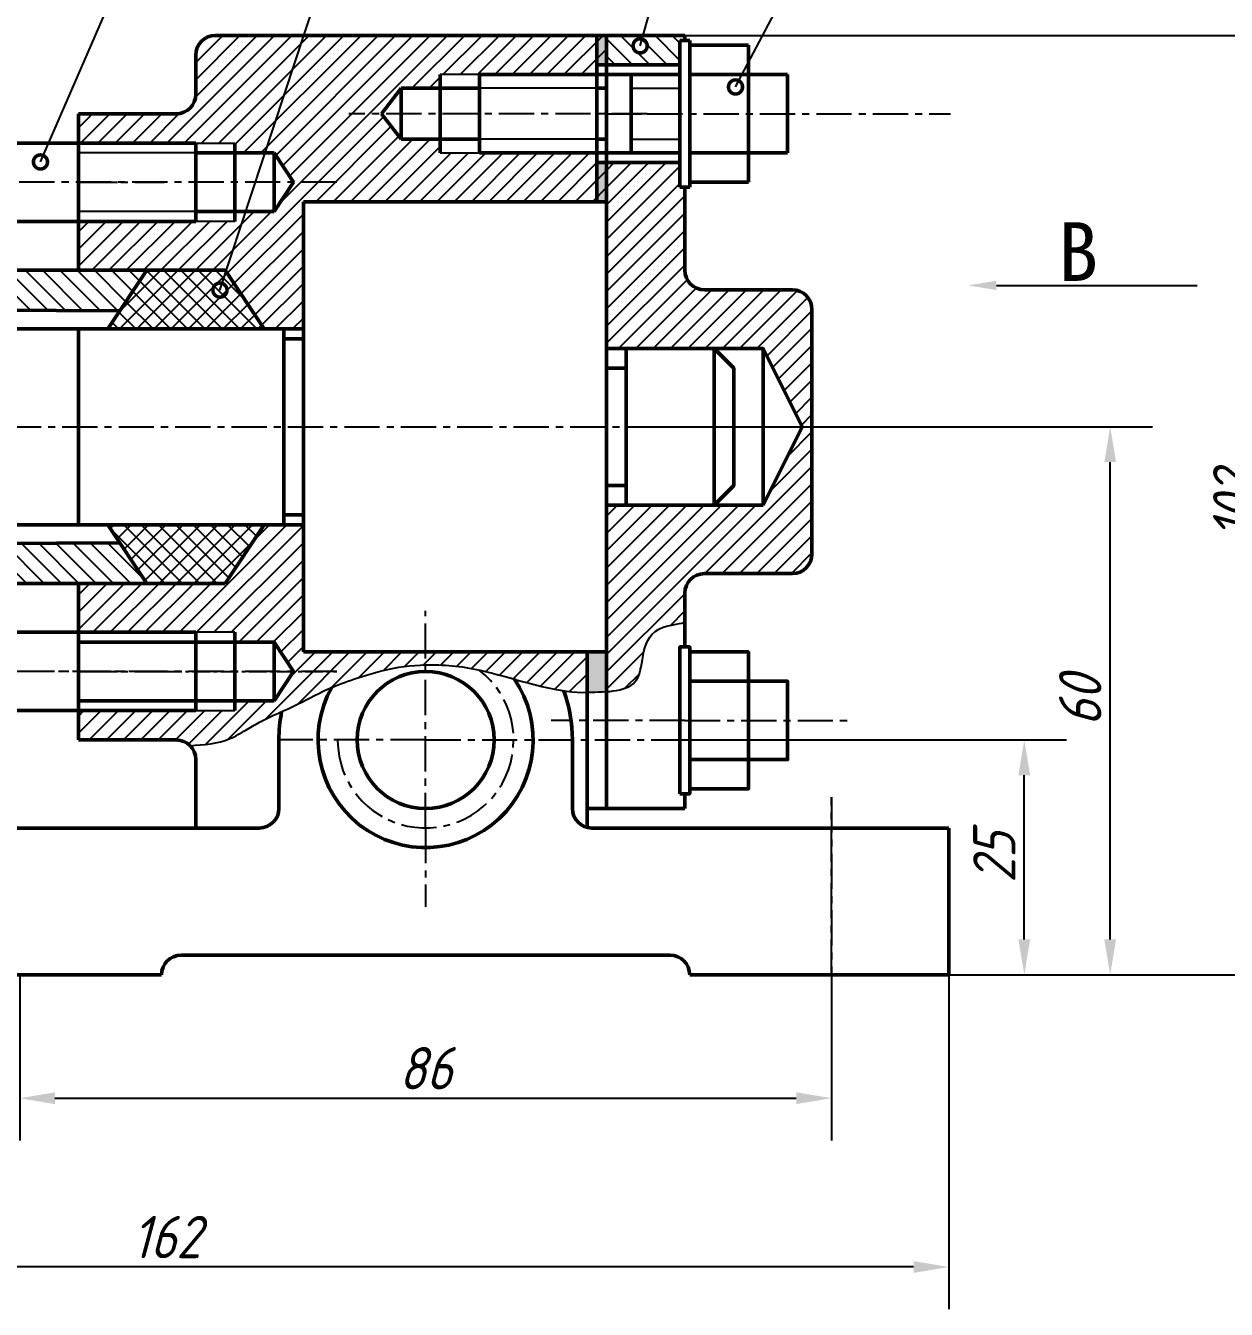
# Model space of a CAD drawing. Header units: inches. Extents: x 67 to 110576, y -3 to 1572927.
# Drawn here: x 57328.1 to 57413.2, y 785057.8 to 785148.8 of the extents above; entities that cross this region are included whole.
import ezdxf
from ezdxf import colors
from ezdxf.entities.mleader import LeaderData, LeaderLine
from ezdxf.math import Vec2, Vec3

# ---------------------------------------------------------------- set-up
doc = ezdxf.new("R2010")
doc.units = ezdxf.units.IN
doc.header["$MEASUREMENT"] = 0
doc.linetypes.add('CENTER', pattern=[2, 1.25, -0.25, 0.25, -0.25])
doc.linetypes.add('CENTERX2', pattern=[4, 2.5, -0.5, 0.5, -0.5])
doc.layers.add('点画线', color=180, linetype='CENTER')
doc.layers.add('细实线', color=7, linetype='Continuous')
for name, color, linetype, lineweight in [('点画线2', 5, 'CENTERX2', 25), ('粗·实线', 7, 'Continuous', 50), ('粗实线', 250, 'Continuous', 50)]:
    doc.layers.add(name, color=color, linetype=linetype, lineweight=lineweight)
doc.styles.add('仿宋2', font='simfang.ttf', dxfattribs={"height": 2})
doc.styles.add('仿宋3', font='simfang.ttf', dxfattribs={"height": 3})
doc.styles.add('文字', font='gbeitc.shx', dxfattribs={"height": 3, "bigfont": 'gbcbig.shx'})
doc.dimstyles.new('线性直径·', dxfattribs={"dimtxt": 2, "dimasz": 2.5, "dimexe": 3, "dimexo": 0, "dimtad": 1, "dimtoh": 1, "dimdec": 3, "dimdsep": 46, "dimtxsty": '文字', "dimcen": 2.5, "dimadec": 3, "dimazin": 0, "dimtfac": 1, "dimtdec": 3, "dimtmove": 0, "dimatfit": 3, "dimfxl": 1, "dimarcsym": 0})
pattern_1 = [(135, (-21065.05, -306376.4079), (-0.61287168836, -0.61287168836), [])]

# ---------------------------------------------------------------- blocks, each defined once
blk = doc.blocks.new('*D117')
at = {"layer": 'Defpoints', "color": 0, "transparency": 16777216}
for p in [(57373.742, 785098.144), (57398.9, 785098.144), (57393.557, 785081.503)]:
    blk.add_point(p, dxfattribs=at)
at = {"layer": '细实线', "color": 0, "lineweight": -2, "transparency": 16777216}
for p, q in [((57373.742, 785098.144), (57401.9, 785098.144)), ((57398.9, 785084.003), (57398.9, 785095.644)), ((57393.557, 785081.503), (57401.9, 785081.503))]:
    blk.add_line(p, q, dxfattribs=at)
at = {"layer": '细实线', "color": 0, "transparency": 16777216}
for points in [[(57398.483, 785095.644), (57399.316, 785095.644), (57398.9, 785098.144)], [(57398.483, 785084.003), (57399.316, 785084.003), (57398.9, 785081.503)]]:
    blk.add_solid(points, dxfattribs=at)
at = {"layer": '细实线', "color": 0, "transparency": 16777216, "insert": (57396.775, 785089.824), "char_height": 3, "attachment_point": 5, "rotation": 90, "style": '文字'}
blk.add_mtext('25', dxfattribs=at)
blk = doc.blocks.new('_DotSmall')
at = {"color": 0, "linetype": 'ByBlock', "const_width": 0.5}
blk.add_lwpolyline([(-0.0625, 0, 1), (0.0625, 0, 1)], format="xyb", close=True, dxfattribs=at)
blk = doc.blocks.new('*D163')
at = {"layer": 'Defpoints', "color": 0, "transparency": 16777216}
for p in [(57327.685, 785081.503), (57385.236, 785081.503), (57385.236, 785072.755)]:
    blk.add_point(p, dxfattribs=at)
at = {"layer": '细实线', "color": 0, "lineweight": -2, "transparency": 16777216}
for p, q in [((57327.685, 785081.503), (57327.685, 785069.755)), ((57385.236, 785081.503), (57385.236, 785069.755)), ((57330.185, 785072.755), (57382.736, 785072.755))]:
    blk.add_line(p, q, dxfattribs=at)
at = {"layer": '细实线', "color": 0, "transparency": 16777216}
for points in [[(57330.185, 785073.172), (57330.185, 785072.339), (57327.685, 785072.755)], [(57382.736, 785073.172), (57382.736, 785072.339), (57385.236, 785072.755)]]:
    blk.add_solid(points, dxfattribs=at)
at = {"layer": '细实线', "color": 0, "transparency": 16777216, "insert": (57356.46, 785074.88), "char_height": 3, "attachment_point": 5, "style": '文字'}
blk.add_mtext('86', dxfattribs=at)
blk = doc.blocks.new('*D164')
at = {"layer": 'Defpoints', "color": 0, "transparency": 16777216}
for p in [(57282.615, 785116.172), (57393.557, 785081.503), (57282.615, 785060.794)]:
    blk.add_point(p, dxfattribs=at)
at = {"layer": '细实线', "color": 0, "lineweight": -2, "transparency": 16777216}
for p, q in [((57282.615, 785116.172), (57282.615, 785057.794)), ((57393.557, 785081.503), (57393.557, 785057.794)), ((57391.057, 785060.794), (57285.115, 785060.794))]:
    blk.add_line(p, q, dxfattribs=at)
at = {"layer": '细实线', "color": 0, "transparency": 16777216}
for points in [[(57285.115, 785061.211), (57285.115, 785060.378), (57282.615, 785060.794)], [(57391.057, 785061.211), (57391.057, 785060.378), (57393.557, 785060.794)]]:
    blk.add_solid(points, dxfattribs=at)
at = {"layer": '细实线', "color": 0, "transparency": 16777216, "insert": (57338.086, 785062.919), "char_height": 3, "attachment_point": 5, "style": '文字'}
blk.add_mtext('162', dxfattribs=at)
blk = doc.blocks.new('*D165')
at = {"layer": 'Defpoints', "color": 0, "transparency": 16777216}
for p in [(57373.553, 785120.333), (57404.989, 785120.333), (57396.922, 785081.503)]:
    blk.add_point(p, dxfattribs=at)
at = {"layer": '细实线', "color": 0, "lineweight": -2, "transparency": 16777216}
for p, q in [((57373.553, 785120.333), (57407.989, 785120.333)), ((57404.989, 785084.003), (57404.989, 785117.833)), ((57396.922, 785081.503), (57407.989, 785081.503))]:
    blk.add_line(p, q, dxfattribs=at)
at = {"layer": '细实线', "color": 0, "transparency": 16777216}
for points in [[(57404.573, 785117.833), (57405.406, 785117.833), (57404.989, 785120.333)], [(57404.573, 785084.003), (57405.406, 785084.003), (57404.989, 785081.503)]]:
    blk.add_solid(points, dxfattribs=at)
at = {"layer": '细实线', "color": 0, "transparency": 16777216, "insert": (57402.864, 785100.918), "char_height": 3, "attachment_point": 5, "rotation": 90, "style": '文字'}
blk.add_mtext('60', dxfattribs=at)
blk = doc.blocks.new('*D166')
at = {"layer": 'Defpoints', "color": 0, "transparency": 16777216}
for p in [(57374.835, 785148.068), (57415.907, 785148.068), (57404.989, 785081.503)]:
    blk.add_point(p, dxfattribs=at)
at = {"layer": '细实线', "color": 0, "lineweight": -2, "transparency": 16777216}
for p, q in [((57374.835, 785148.068), (57418.907, 785148.068)), ((57415.907, 785084.003), (57415.907, 785145.568)), ((57404.989, 785081.503), (57418.907, 785081.503))]:
    blk.add_line(p, q, dxfattribs=at)
at = {"layer": '细实线', "color": 0, "transparency": 16777216}
for points in [[(57415.49, 785145.568), (57416.324, 785145.568), (57415.907, 785148.068)], [(57415.49, 785084.003), (57416.324, 785084.003), (57415.907, 785081.503)]]:
    blk.add_solid(points, dxfattribs=at)
at = {"layer": '细实线', "color": 0, "transparency": 16777216, "insert": (57413.782, 785114.786), "char_height": 3, "attachment_point": 5, "rotation": 90, "style": '文字'}
blk.add_mtext('102', dxfattribs=at)

msp = doc.modelspace()

# ---------------------------------------------------------------- hatches: boundary and pattern name
at = {"layer": '粗·实线'}
h = msp.add_hatch(color=256, dxfattribs=at)
h.dxf.hatch_style = 1
h.paths.add_polyline_path([(57369.288, 785138.5082), (57369.288, 785139.0541), (57368.6082, 785139.0541), (57368.5946, 785139.0406), (57368.5946, 785137.8148)])
h.paths.add_polyline_path([(57369.288, 785138.5082), (57368.5946, 785137.8148), (57368.5946, 785136.5891), (57369.288, 785137.2825)])
h.paths.add_polyline_path([(57369.288, 785137.2825), (57368.5946, 785136.5891), (57368.5946, 785136.2806), (57369.288, 785136.2806)])
h.paths.add_polyline_path([(57369.288, 785148.0681), (57369.042, 785148.0681), (57368.5946, 785147.6208), (57368.5946, 785146.395), (57369.288, 785147.0884)])
h.paths.add_polyline_path([(57369.288, 785147.0884), (57368.5946, 785146.395), (57368.5946, 785145.988), (57369.288, 785145.988)])
h.paths.add_polyline_path([(57369.042, 785148.0681), (57368.5946, 785148.0681), (57368.5946, 785147.6208)], flags=17)
at = {"layer": '细实线'}
h = msp.add_hatch(dxfattribs=at)
h.set_pattern_fill('ANSI31', color=256, scale=6.933852, angle=90)
h.set_pattern_definition(pattern_1)
h.paths.add_polyline_path([(57369.288, 785148.0681), (57369.288, 785145.988), (57374.4884, 785145.988), (57374.4884, 785147.3748), (57374.4884, 785147.7215), (57374.8351, 785147.7215), (57374.8351, 785148.0681)])
h = msp.add_hatch(dxfattribs=at)
h.set_pattern_fill('ANSI31', color=256, scale=6.933852, angle=90)
h.set_pattern_definition(pattern_1)
h.paths.add_polyline_path([(57318.6709, 785134.8938), (57318.6709, 785134.2004), (57318.6709, 785128.6534), (57334.7766, 785128.5433), (57336.6989, 785131.4269), (57331.8452, 785131.4269), (57326.9915, 785131.4269), (57326.9915, 785134.8938)])
h.paths.add_polyline_path([(57326.9915, 785141.1343), (57326.9915, 785143.9078), (57318.6709, 785143.9078), (57318.6709, 785141.1343)])
h.paths.add_polyline_path([(57318.6709, 785112.0121), (57318.6709, 785105.7717), (57326.9915, 785105.7717), (57326.9915, 785109.2386), (57331.8452, 785109.2386), (57336.6989, 785109.2386), (57334.7766, 785112.1221)])
h.paths.add_polyline_path([(57318.6709, 785099.5312), (57318.6709, 785096.7576), (57326.9915, 785096.7576), (57326.9915, 785099.5312)])
h = msp.add_hatch(dxfattribs=at)
h.set_pattern_fill('ANSI31', color=256, scale=6.933852)
h.set_pattern_definition([(45, (-21065.05, -306376.4079), (-0.61287168836, 0.61287168836), [])])
edge = h.paths.add_edge_path()
edge.add_line((57367.9013, 785104.3849), (57356.4604, 785104.3849))
edge.add_line((57356.4604, 785104.3849), (57356.4604, 785103.4598))
edge.add_spline(control_points=[(57356.4604, 785103.4598), (57356.6983, 785103.4661), (57357.9861, 785103.4724), (57359.1215, 785103.3425), (57360.2607, 785103.0942)], knot_values=[12.8424604, 12.8424604, 12.8424604, 12.8424604, 13.3627084, 15.696099, 15.696099, 15.696099, 15.696099], degree=3, periodic=0)
edge.add_spline(control_points=[(57360.2607, 785103.0942), (57360.5555, 785103.03), (57361.3222, 785102.847), (57362.2092, 785102.5999), (57362.757, 785102.4488)], knot_values=[15.696099, 15.696099, 15.696099, 15.696099, 16.2997562, 17.1948446, 17.1948446, 17.1948446, 17.1948446], degree=3, periodic=0)
edge.add_spline(control_points=[(57362.757, 785102.4488), (57363.924, 785102.1269), (57365.1729, 785101.7889), (57366.2627, 785101.6216)], knot_values=[17.1948446, 17.1948446, 17.1948446, 17.1948446, 19.1018379, 19.1018379, 19.1018379, 19.1018379], degree=3, periodic=0)
edge.add_spline(control_points=[(57366.2627, 785101.6216), (57366.8728, 785101.5279), (57367.433, 785101.4877), (57367.9013, 785101.5337)], knot_values=[19.1018379, 19.1018379, 19.1018379, 19.1018379, 20.1692785, 20.1692785, 20.1692785, 20.1692785], degree=3, periodic=0)
edge.add_line((57367.9013, 785101.5337), (57367.9013, 785104.3849))
edge = h.paths.add_edge_path()
edge.add_line((57383.8491, 785111.3187), (57383.8491, 785128.6534))
edge.add_arc((57382.4623, 785128.6534), 1.3868, 0, 90)
edge.add_line((57382.4623, 785130.0401), (57376.2219, 785130.0401))
edge.add_arc((57376.2219, 785131.4269), 1.3868, 180, 270, ccw=False)
edge.add_line((57374.8351, 785131.4269), (57374.8351, 785137.3207))
edge.add_line((57374.8351, 785137.3207), (57374.4884, 785137.3207))
edge.add_line((57374.4884, 785137.3207), (57374.4884, 785138.0141))
edge.add_line((57374.4884, 785138.0141), (57374.4884, 785138.3608))
edge.add_line((57374.4884, 785138.3608), (57374.4884, 785139.0541))
edge.add_line((57374.4884, 785139.0541), (57369.288, 785139.0541))
edge.add_line((57369.288, 785139.0541), (57369.288, 785136.2806))
edge.add_line((57369.288, 785136.2806), (57369.288, 785125.8738))
edge.add_line((57369.288, 785125.8738), (57370.6748, 785125.8738))
edge.add_line((57370.6748, 785125.8738), (57370.6748, 785125.8798))
edge.add_line((57370.6748, 785125.8798), (57376.9153, 785125.8798))
edge.add_line((57376.9153, 785125.8798), (57380.3822, 785125.8738))
edge.add_line((57380.3822, 785125.8738), (57383.1557, 785120.3267))
edge.add_line((57383.1557, 785120.3267), (57380.3822, 785114.7796))
edge.add_line((57380.3822, 785114.7796), (57369.288, 785114.7796))
edge.add_line((57369.288, 785114.7796), (57369.288, 785104.3849))
edge.add_line((57369.288, 785104.3849), (57369.288, 785101.5706))
edge.add_spline(control_points=[(57369.288, 785101.5706), (57370.2256, 785101.636), (57372.3934, 785102.1496), (57371.3522, 785106.1721), (57374.6859, 785106.3769), (57374.8351, 785106.5285)], knot_values=[0.8372093, 0.8372093, 0.8372093, 0.8372093, 2.6114717, 5.6222758, 6.5821624, 6.5821624, 6.5821624, 6.5821624], degree=3, periodic=0)
edge.add_line((57374.8351, 785106.5285), (57374.8351, 785108.5452))
edge.add_arc((57376.2219, 785108.5452), 1.3868, 90, 180, ccw=False)
edge.add_line((57376.2219, 785109.932), (57382.4623, 785109.932))
edge.add_arc((57382.4623, 785111.3187), 1.3868, 270, 360)
h = msp.add_hatch(dxfattribs=at)
h.set_pattern_fill('ANSI37', color=256, scale=6.933852)
h.set_pattern_definition([(45, (-21065.05, -306376.4079), (-0.61287168836, 0.61287168836), []), (135, (-21065.05, -306376.4079), (-0.61287168836, -0.61287168836), [])])
h.paths.add_polyline_path([(57345.0195, 785127.2666), (57342.246, 785131.4269), (57339.8144, 785131.4269), (57336.6989, 785131.4269), (57333.9254, 785127.2666)])
h.paths.add_polyline_path([(57333.9254, 785113.3989), (57336.6989, 785109.2386), (57341.5526, 785109.2386), (57342.246, 785109.2386), (57345.0195, 785113.3989)])
h = msp.add_hatch(color=256, dxfattribs=at)
h.dxf.hatch_style = 1
edge = h.paths.add_edge_path()
edge.add_line((57369.288, 785104.3849), (57367.9013, 785104.3849))
edge.add_line((57367.9013, 785104.3849), (57367.9013, 785101.5337))
edge.add_spline(control_points=[(57367.9013, 785101.5337), (57368.3734, 785101.5367), (57368.8456, 785101.5397), (57369.288, 785101.5706)], knot_values=[0, 0, 0, 0, 0.8372093, 0.8372093, 0.8372093, 0.8372093], degree=3, periodic=0)
edge.add_line((57369.288, 785101.5706), (57369.288, 785104.3849))

# ---------------------------------------------------------------- linework, layer by layer
at = {"layer": '点画线'}
msp.add_line((57337.932, 785102.9981), (57350.1594, 785102.9981), dxfattribs=at)
at = {"layer": '点画线2'}
for p, q in [((57372.1593, 785142.5211), (57351.0235, 785142.5211)), ((57369.288, 785136.2806), (57369.288, 785142.5211)), ((57369.288, 785142.5211), (57372.1593, 785142.5211)), ((57372.1593, 785142.5211), (57393.6793, 785142.5211)), ((57350.1594, 785137.6674), (57308.5218, 785137.6674)), ((57331.8452, 785137.6674), (57337.932, 785137.6674)), ((57314.702, 785120.3327), (57372.1729, 785120.3327)), ((57372.1729, 785120.3327), (57374.933, 785120.3327)), ((57356.4604, 785091.9039), (57356.4604, 785107.2883)), ((57350.1594, 785102.9981), (57308.5218, 785102.9981)), ((57337.932, 785102.9981), (57323.5388, 785102.9981)), ((57331.8452, 785102.9981), (57337.932, 785102.9981)), ((57331.8452, 785102.9981), (57337.932, 785102.9981)), ((57374.8351, 785099.5312), (57365.3559, 785099.5312)), ((57374.8351, 785099.5312), (57386.5641, 785099.5312)), ((57347.4697, 785098.1444), (57346.0596, 785098.1444)), ((57356.4604, 785098.1444), (57347.4697, 785098.1444)), ((57356.4604, 785091.9039), (57356.4604, 785098.1444)), ((57356.4604, 785098.1444), (57373.7423, 785098.1444)), ((57385.2359, 785081.5032), (57385.2359, 785094.082)), ((57385.2359, 785094.082), (57385.2359, 785081.5032)), ((57356.4604, 785091.9039), (57356.4604, 785086.3151)), ((57393.5565, 785081.5032), (57385.2359, 785081.5032)), ((57385.2359, 785081.5032), (57385.2359, 785077.6106))]:
    msp.add_line(p, q, dxfattribs=at)
msp.add_arc((57356.4604, 785098.1444), 6.2405, 180.639433, 52.48403, dxfattribs=at)
at = {"layer": '粗·实线'}
for p, q in [((57341.5526, 785148.0681), (57357.2555, 785148.0681)), ((57367.2079, 785148.0681), (57357.2555, 785148.0681)), ((57369.288, 785136.2806), (57369.288, 785148.0681)), ((57374.4884, 785147.3748), (57374.4884, 785147.7215)), ((57374.4884, 785147.7215), (57375.1818, 785147.7215)), ((57375.1818, 785147.7215), (57375.1818, 785147.3748)), ((57375.1818, 785142.5211), (57375.1818, 785147.3748)), ((57375.1818, 785147.3748), (57379.3421, 785147.3748)), ((57379.3421, 785147.3748), (57379.3421, 785137.6674)), ((57340.1659, 785143.9078), (57340.1659, 785146.6814)), ((57369.288, 785145.988), (57368.5946, 785145.988)), ((57357.5005, 785145.2946), (57357.5005, 785139.7475)), ((57374.4884, 785145.2946), (57371.0215, 785145.2946)), ((57371.0215, 785145.2946), (57371.0215, 785139.7475)), ((57375.1818, 785145.2946), (57382.1157, 785145.2946)), ((57382.1157, 785145.2946), (57382.1157, 785139.7475)), ((57353.3402, 785142.5211), (57354.7269, 785144.3239)), ((57360.274, 785144.3239), (57354.7269, 785144.3239)), ((57354.7269, 785144.3239), (57354.7269, 785140.7183)), ((57369.288, 785144.3239), (57368.5946, 785144.3239)), ((57369.288, 785142.5211), (57369.288, 785144.3239)), ((57331.8452, 785131.4269), (57331.8452, 785142.5211)), ((57331.8452, 785142.5211), (57338.7791, 785142.5211)), ((57353.3402, 785142.5211), (57354.7269, 785140.7183)), ((57375.1818, 785138.3608), (57375.1818, 785142.5211)), ((57342.9394, 785140.4409), (57342.9394, 785134.8938)), ((57354.7269, 785140.7183), (57360.274, 785140.7183)), ((57368.5946, 785140.7183), (57369.288, 785140.7183)), ((57382.1157, 785139.7475), (57375.1818, 785139.7475)), ((57369.288, 785139.0541), (57368.5946, 785139.0541)), ((57374.4884, 785138.0141), (57374.4884, 785138.3608)), ((57374.4884, 785138.0141), (57374.4884, 785137.3207)), ((57375.1818, 785138.3608), (57375.1818, 785138.0141)), ((57375.1818, 785137.3207), (57375.1818, 785138.0141)), ((57374.4884, 785137.3207), (57375.1818, 785137.3207)), ((57379.3421, 785137.6674), (57375.1818, 785137.6674)), ((57347.7931, 785127.2666), (57347.7931, 785136.2806)), ((57347.7931, 785136.2806), (57369.288, 785136.2806)), ((57369.288, 785136.2806), (57369.288, 785120.3327)), ((57331.8452, 785135.5872), (57331.8452, 785135.5872)), ((57331.8452, 785131.4269), (57326.9915, 785131.4269)), ((57331.8452, 785131.4269), (57341.5526, 785131.4269)), ((57336.6989, 785131.4269), (57333.9254, 785127.2666)), ((57345.0195, 785127.2666), (57342.246, 785131.4269)), ((57318.6709, 785128.6534), (57334.7766, 785128.5433)), ((57347.7931, 785127.2666), (57307.5768, 785127.2666)), ((57331.8452, 785120.3327), (57331.8452, 785127.2666)), ((57345.0195, 785127.2666), (57333.9254, 785127.2666)), ((57345.7129, 785127.2666), (57347.0997, 785127.2666)), ((57347.7931, 785127.2666), (57346.4063, 785127.2666)), ((57346.4063, 785127.2666), (57346.4063, 785126.5732)), ((57347.7931, 785127.2666), (57347.7931, 785120.3327)), ((57346.4063, 785126.5732), (57347.7931, 785126.5732)), ((57346.4063, 785126.5732), (57346.4063, 785120.3327)), ((57380.3822, 785125.8738), (57369.288, 785125.8738)), ((57369.288, 785125.8738), (57369.288, 785114.7796)), ((57370.6748, 785124.493), (57369.288, 785124.493)), ((57369.288, 785124.493), (57369.288, 785116.1724)), ((57331.8452, 785120.3327), (57331.8452, 785113.3989)), ((57346.4063, 785114.0923), (57346.4063, 785120.3327)), ((57347.7931, 785113.3989), (57347.7931, 785120.3327)), ((57369.288, 785104.3849), (57369.288, 785120.3327)), ((57369.288, 785116.1724), (57370.6748, 785116.1724)), ((57370.6748, 785114.7857), (57370.6748, 785116.1724)), ((57346.4063, 785113.3989), (57346.4063, 785114.0923)), ((57346.4063, 785114.0923), (57347.7931, 785114.0923)), ((57369.288, 785114.7796), (57380.3822, 785114.7796)), ((57307.5768, 785113.3989), (57345.0195, 785113.3989)), ((57336.6989, 785109.2386), (57333.9254, 785113.3989)), ((57345.0195, 785113.3989), (57342.246, 785109.2386)), ((57345.0195, 785113.3989), (57342.246, 785109.2386)), ((57345.7129, 785113.3989), (57347.0997, 785113.3989)), ((57347.7931, 785113.3989), (57347.7931, 785104.3849)), ((57318.6709, 785112.0121), (57334.7766, 785112.1221)), ((57331.8452, 785109.2386), (57326.9915, 785109.2386)), ((57331.8452, 785109.2386), (57341.5526, 785109.2386)), ((57331.8452, 785109.2386), (57331.8452, 785098.1444)), ((57331.8452, 785109.2386), (57341.5526, 785109.2386)), ((57374.8351, 785108.5452), (57374.8351, 785104.7316)), ((57342.9394, 785100.2246), (57342.9394, 785105.7717)), ((57342.9394, 785100.2246), (57342.9394, 785105.7717)), ((57347.7931, 785104.3849), (57369.288, 785104.3849)), ((57369.288, 785104.3849), (57367.9013, 785104.3849)), ((57367.9013, 785101.5337), (57367.9013, 785104.3849)), ((57367.9013, 785101.5337), (57367.9013, 785093.2907)), ((57331.8452, 785098.1444), (57338.7791, 785098.1444)), ((57346.0596, 785098.1444), (57346.0596, 785093.2907)), ((57366.8612, 785098.1444), (57366.8612, 785093.2907)), ((57340.1659, 785096.7576), (57340.1659, 785093.9841)), ((57344.6729, 785091.9039), (57340.1659, 785091.9039))]:
    msp.add_line(p, q, dxfattribs=at)
for points in [[(57370.6748, 785114.7857), (57376.9153, 785114.7857), (57376.9153, 785117.5592), (57376.9153, 785125.8798), (57370.6748, 785125.8798), (57370.6748, 785124.493), (57370.6748, 785116.1724)], [(57370.6748, 785125.8798), (57376.9153, 785125.8798), (57376.9153, 785123.1063), (57376.9153, 785114.7857), (57370.6748, 785114.7857), (57370.6748, 785116.1724), (57370.6748, 785124.493)], [(57376.9153, 785125.8798), (57378.302, 785124.493), (57378.302, 785116.1724), (57376.9153, 785114.7857)], [(57376.9153, 785114.7857), (57378.302, 785116.1724), (57378.302, 785124.493), (57376.9153, 785125.8798)], [(57374.4884, 785094.3308), (57374.4884, 785095.0242), (57374.4884, 785095.3709), (57374.4884, 785099.5312), (57374.4884, 785104.3849), (57374.4884, 785104.7316), (57375.1818, 785104.7316), (57375.1818, 785104.3849)], [(57374.4884, 785094.3308), (57375.1818, 785094.3308), (57375.1818, 785095.0242), (57375.1818, 785095.3709), (57375.1818, 785099.5312), (57375.1818, 785104.3849), (57379.3421, 785104.3849), (57379.3421, 785094.6775), (57375.1818, 785094.6775)], [(57375.1818, 785102.3047), (57382.1157, 785102.3047), (57382.1157, 785096.7576), (57375.1818, 785096.7576)]]:
    msp.add_lwpolyline(points, dxfattribs=at)
msp.add_lwpolyline([(57380.3822, 785114.7796), (57383.1557, 785120.3267), (57380.3822, 785125.8738)], close=True, dxfattribs=at)
for centre, start, end in [((57341.5526, 785146.6814), 90, 180), ((57338.7791, 785143.9078), 270, 0), ((57376.2219, 785108.5452), 90, 180), ((57338.7791, 785096.7576), 0, 90), ((57344.6729, 785093.2907), 270, 0), ((57368.248, 785093.2907), 180, 270)]:
    msp.add_arc(centre, 1.3868, start, end, dxfattribs=at)
at = {"layer": '粗实线'}
for p, q in [((57367.9013, 785148.0681), (57367.2079, 785148.0681)), ((57367.9013, 785148.0681), (57367.5546, 785148.0681)), ((57368.5946, 785148.0681), (57367.9013, 785148.0681)), ((57369.288, 785148.0681), (57368.248, 785148.0681)), ((57368.5946, 785136.2806), (57368.5946, 785148.0681)), ((57369.288, 785148.0681), (57374.8351, 785148.0681)), ((57374.8351, 785148.0681), (57374.8351, 785148.0681)), ((57374.8351, 785148.0681), (57374.8351, 785147.7215)), ((57374.4884, 785142.5211), (57374.4884, 785147.3748)), ((57374.4884, 785145.988), (57369.288, 785145.988)), ((57360.274, 785139.7475), (57360.274, 785145.2946)), ((57360.274, 785145.2946), (57368.5946, 785145.2946)), ((57368.5946, 785145.2946), (57374.4884, 785145.2946)), ((57374.4884, 785142.5211), (57374.4884, 785138.3608)), ((57331.8452, 785140.4409), (57318.6709, 785140.4409)), ((57331.8452, 785140.4409), (57340.1659, 785140.4409)), ((57340.1659, 785140.4409), (57340.1659, 785135.5872)), ((57331.8452, 785137.6674), (57331.8452, 785139.7475)), ((57342.9394, 785139.7475), (57340.1659, 785139.7475)), ((57342.9394, 785139.7475), (57342.9394, 785135.5872)), ((57342.9394, 785139.7475), (57345.7129, 785139.7475)), ((57345.7129, 785139.7475), (57345.7129, 785135.5872)), ((57347.0997, 785137.6674), (57345.7129, 785139.7475)), ((57368.5946, 785139.7475), (57360.274, 785139.7475)), ((57368.5946, 785139.7475), (57374.4884, 785139.7475)), ((57369.288, 785139.0541), (57374.4884, 785139.0541)), ((57347.0997, 785137.6674), (57345.7129, 785135.5872)), ((57374.8351, 785137.3207), (57374.8351, 785131.4269)), ((57369.288, 785136.2806), (57368.5946, 785136.2806)), ((57369.288, 785136.2806), (57368.5946, 785136.2806)), ((57340.1659, 785135.5872), (57340.1659, 785134.8938)), ((57342.9394, 785135.5872), (57340.1659, 785135.5872)), ((57345.7129, 785135.5872), (57342.9394, 785135.5872)), ((57331.8452, 785134.8938), (57318.6709, 785134.8938)), ((57340.1659, 785134.8938), (57331.8452, 785134.8938)), ((57342.246, 785131.4269), (57339.8144, 785131.4269)), ((57376.2219, 785130.0401), (57382.4623, 785130.0401)), ((57383.8491, 785128.6534), (57383.8491, 785111.3187)), ((57345.7129, 785127.2666), (57345.0195, 785127.2666)), ((57346.4063, 785127.2666), (57347.7931, 785127.2666)), ((57345.7129, 785113.3989), (57345.0195, 785113.3989)), ((57346.4063, 785113.3989), (57347.7931, 785113.3989)), ((57382.4623, 785109.932), (57376.2219, 785109.932)), ((57342.246, 785109.2386), (57339.8144, 785109.2386)), ((57342.246, 785109.2386), (57339.8144, 785109.2386)), ((57331.8452, 785105.7717), (57318.6709, 785105.7717)), ((57340.1659, 785105.7717), (57331.8452, 785105.7717)), ((57342.9394, 785105.0783), (57331.8452, 785105.0783)), ((57340.1659, 785105.0783), (57340.1659, 785105.7717)), ((57340.1659, 785100.2246), (57340.1659, 785105.0783)), ((57342.9394, 785105.0783), (57340.1659, 785105.0783)), ((57342.9394, 785100.918), (57342.9394, 785105.0783)), ((57345.7129, 785105.0783), (57342.9394, 785105.0783)), ((57342.9394, 785100.918), (57342.9394, 785105.0783)), ((57345.7129, 785105.0783), (57342.9394, 785105.0783)), ((57345.7129, 785100.918), (57345.7129, 785105.0783)), ((57347.0997, 785102.9981), (57345.7129, 785105.0783)), ((57345.7129, 785100.918), (57345.7129, 785105.0783)), ((57347.0997, 785102.9981), (57345.7129, 785105.0783)), ((57369.288, 785104.3849), (57369.288, 785093.2907)), ((57331.8452, 785102.9981), (57331.8452, 785100.918)), ((57347.0997, 785102.9981), (57345.7129, 785100.918)), ((57347.0997, 785102.9981), (57345.7129, 785100.918)), ((57331.8452, 785100.918), (57342.9394, 785100.918)), ((57342.9394, 785100.918), (57340.1659, 785100.918)), ((57342.9394, 785100.918), (57345.7129, 785100.918)), ((57342.9394, 785100.918), (57345.7129, 785100.918)), ((57331.8452, 785100.2246), (57318.6709, 785100.2246)), ((57331.8452, 785100.2246), (57340.1659, 785100.2246)), ((57340.1659, 785096.7576), (57340.1659, 785091.9039)), ((57374.8351, 785094.3308), (57374.8351, 785093.2907)), ((57374.8351, 785093.2907), (57367.9013, 785093.2907)), ((57367.9013, 785093.2907), (57367.9013, 785091.948)), ((57340.1659, 785091.9039), (57319.3643, 785091.9039)), ((57393.5565, 785091.9039), (57368.248, 785091.9039)), ((57393.5565, 785081.5032), (57393.5565, 785091.9039)), ((57373.795, 785082.8899), (57339.1258, 785082.8899)), ((57319.3643, 785081.5032), (57337.739, 785081.5032)), ((57337.739, 785081.5032), (57337.739, 785081.5032)), ((57375.1818, 785081.5032), (57393.5565, 785081.5032)), ((57375.1818, 785081.5032), (57375.1818, 785081.5032))]:
    msp.add_line(p, q, dxfattribs=at)
msp.add_circle((57356.4604, 785098.1444), 4.8537, dxfattribs=at)
for centre, radius, start, end in [((57376.2219, 785131.4269), 1.3868, 180, 270), ((57382.4623, 785128.6534), 1.3868, 0, 90), ((57382.4623, 785111.3187), 1.3868, 270, 0), ((57356.4604, 785098.1444), 7.6272, 150.768961, 34.356652), ((57356.4604, 785098.1444), 10.4008, 0, 19.530975), ((57356.4604, 785098.1444), 10.4008, 168.873535, 180), ((57339.1258, 785081.5032), 1.3868, 90, 180), ((57373.795, 785081.5032), 1.3868, 0, 90)]:
    msp.add_arc(centre, radius, start, end, dxfattribs=at)
at = {"layer": '细实线', "linetype": 'Continuous'}
for p, q in [((57338.1257, 785140.4409), (57345.7529, 785148.0681)), ((57339.3514, 785140.4409), (57346.9786, 785148.0681)), ((57340.1486, 785143.6896), (57344.5271, 785148.0681)), ((57340.1659, 785146.1583), (57342.0757, 785148.0681)), ((57340.1659, 785144.9326), (57343.3014, 785148.0681)), ((57340.5771, 785140.4409), (57348.2044, 785148.0681)), ((57341.8029, 785140.4409), (57349.4301, 785148.0681)), ((57342.9394, 785140.3517), (57350.6559, 785148.0681)), ((57343.561, 785139.7475), (57351.8816, 785148.0681)), ((57344.7867, 785139.7475), (57353.1073, 785148.0681)), ((57345.8327, 785139.5678), (57354.3331, 785148.0681)), ((57346.08, 785136.1378), (57358.0103, 785148.0681)), ((57346.323, 785138.8324), (57355.5588, 785148.0681)), ((57346.8133, 785138.0969), (57356.7846, 785148.0681)), ((57355.4918, 785144.3239), (57359.2361, 785148.0681)), ((57357.6883, 785145.2946), (57360.4618, 785148.0681)), ((57358.914, 785145.2946), (57361.6876, 785148.0681)), ((57360.1398, 785145.2946), (57362.9133, 785148.0681)), ((57361.3655, 785145.2946), (57364.139, 785148.0681)), ((57362.5912, 785145.2946), (57365.3648, 785148.0681)), ((57363.817, 785145.2946), (57366.5905, 785148.0681)), ((57365.0427, 785145.2946), (57367.8163, 785148.0681)), ((57366.2685, 785145.2946), (57369.042, 785148.0681)), ((57367.4942, 785145.2946), (57369.288, 785147.0884)), ((57356.7175, 785144.3239), (57357.5005, 785145.1068)), ((57331.8452, 785141.5149), (57332.8513, 785142.5211)), ((57331.9969, 785140.4409), (57334.0771, 785142.5211)), ((57333.2227, 785140.4409), (57335.3028, 785142.5211)), ((57334.4484, 785140.4409), (57336.5286, 785142.5211)), ((57335.6742, 785140.4409), (57337.7543, 785142.5211)), ((57336.8999, 785140.4409), (57338.9973, 785142.5383)), ((57342.3855, 785131.2176), (57353.4918, 785142.3239)), ((57348.6743, 785136.2806), (57354.0248, 785141.6311)), ((57349.9, 785136.2806), (57354.5577, 785140.9383)), ((57351.1257, 785136.2806), (57355.5634, 785140.7183)), ((57352.3515, 785136.2806), (57356.7892, 785140.7183)), ((57353.5772, 785136.2806), (57357.5005, 785140.2038)), ((57354.803, 785136.2806), (57358.2699, 785139.7475)), ((57356.0287, 785136.2806), (57359.4956, 785139.7475)), ((57357.2545, 785136.2806), (57360.7214, 785139.7475)), ((57358.4802, 785136.2806), (57361.9471, 785139.7475)), ((57359.706, 785136.2806), (57363.1729, 785139.7475)), ((57360.9317, 785136.2806), (57364.3986, 785139.7475)), ((57362.1574, 785136.2806), (57365.6244, 785139.7475)), ((57363.3832, 785136.2806), (57366.8501, 785139.7475)), ((57364.6089, 785136.2806), (57368.0759, 785139.7475)), ((57365.8347, 785136.2806), (57368.6082, 785139.0541)), ((57367.0604, 785136.2806), (57369.288, 785138.5082)), ((57368.2862, 785136.2806), (57369.288, 785137.2825)), ((57340.1433, 785131.4269), (57344.3036, 785135.5872)), ((57341.3691, 785131.4269), (57345.5294, 785135.5872)), ((57342.8758, 785130.4822), (57347.7931, 785135.3994)), ((57342.9394, 785135.4487), (57343.0779, 785135.5872)), ((57331.8452, 785134.1605), (57332.5786, 785134.8938)), ((57331.8452, 785132.9347), (57333.8043, 785134.8938)), ((57331.8452, 785131.709), (57335.0301, 785134.8938)), ((57332.7889, 785131.4269), (57336.2558, 785134.8938)), ((57334.0146, 785131.4269), (57337.4815, 785134.8938)), ((57335.2404, 785131.4269), (57338.7073, 785134.8938)), ((57336.4661, 785131.4269), (57339.933, 785134.8938)), ((57337.6918, 785131.4269), (57341.1588, 785134.8938)), ((57338.9176, 785131.4269), (57342.3845, 785134.8938)), ((57343.3661, 785129.7467), (57347.7931, 785134.1737)), ((57343.8564, 785129.0113), (57347.7931, 785132.9479)), ((57344.3467, 785128.2758), (57347.7931, 785131.7222)), ((57344.837, 785127.5404), (57347.7931, 785130.4965)), ((57345.789, 785127.2666), (57347.7931, 785129.2707)), ((57347.0147, 785127.2666), (57347.7931, 785128.045)), ((57339.003, 785105.7717), (57346.6302, 785113.3989)), ((57340.2287, 785105.7717), (57347.7931, 785113.336)), ((57344.2498, 785112.2442), (57345.4044, 785113.3989)), ((57341.4544, 785105.7717), (57347.7931, 785112.1103)), ((57342.6802, 785105.7717), (57347.7931, 785110.8846)), ((57343.2125, 785105.0783), (57347.7931, 785109.6588)), ((57331.8452, 785108.4199), (57332.6639, 785109.2386)), ((57331.8452, 785107.1941), (57333.8897, 785109.2386)), ((57331.8452, 785105.9684), (57335.1154, 785109.2386)), ((57332.8742, 785105.7717), (57336.3412, 785109.2386)), ((57334.1, 785105.7717), (57337.5669, 785109.2386)), ((57335.3257, 785105.7717), (57338.7926, 785109.2386)), ((57336.5515, 785105.7717), (57340.0184, 785109.2386)), ((57337.7772, 785105.7717), (57341.2441, 785109.2386)), ((57344.4383, 785105.0783), (57347.7931, 785108.4331)), ((57345.664, 785105.0783), (57347.7931, 785107.2073)), ((57346.1837, 785104.3722), (57347.7931, 785105.9816)), ((57345.0931, 785099.6044), (57349.8736, 785104.3849)), ((57346.674, 785103.6367), (57347.7931, 785104.7558)), ((57346.7769, 785102.5139), (57348.6479, 785104.3849)), ((57347.4013, 785100.6869), (57351.0994, 785104.3849)), ((57349.8129, 785101.8727), (57352.3251, 785104.3849)), ((57351.7356, 785102.5696), (57353.5508, 785104.3849)), ((57353.4662, 785103.0745), (57354.7766, 785104.3849)), ((57354.9678, 785103.3504), (57356.0023, 785104.3849)), ((57356.2979, 785103.4547), (57356.4604, 785103.6172)), ((57340.8678, 785097.8305), (57343.9552, 785100.918)), ((57342.445, 785098.182), (57345.1809, 785100.918)), ((57331.8452, 785099.8397), (57332.2301, 785100.2246)), ((57331.8452, 785098.6139), (57333.4559, 785100.2246)), ((57332.6015, 785098.1444), (57334.6816, 785100.2246)), ((57333.8272, 785098.1444), (57335.9074, 785100.2246)), ((57335.0529, 785098.1444), (57337.1331, 785100.2246)), ((57336.2787, 785098.1444), (57338.3588, 785100.2246)), ((57337.5044, 785098.1444), (57339.5846, 785100.2246)), ((57338.7302, 785098.1444), (57340.8103, 785100.2246)), ((57339.6491, 785097.8376), (57342.0361, 785100.2246))]:
    msp.add_line(p, q, dxfattribs=at)
at = {"layer": '细实线'}
for p, q in [((57369.288, 785145.2946), (57357.5005, 785145.2946)), ((57374.4884, 785145.2946), (57371.0215, 785145.2946)), ((57368.5946, 785144.3239), (57360.274, 785144.3239)), ((57371.0215, 785144.3239), (57374.4884, 785144.3239)), ((57331.8452, 785140.4409), (57342.9394, 785140.4409)), ((57368.5946, 785140.7183), (57360.274, 785140.7183)), ((57371.0215, 785140.7183), (57374.4884, 785140.7183)), ((57340.1659, 785139.7475), (57331.8452, 785139.7475)), ((57357.5005, 785139.7475), (57369.288, 785139.7475)), ((57331.8452, 785137.6674), (57334.6188, 785137.6674)), ((57369.288, 785136.2806), (57367.9013, 785136.2806)), ((57369.288, 785136.2806), (57367.9013, 785136.2806)), ((57340.1659, 785135.5872), (57331.8452, 785135.5872)), ((57342.9394, 785134.8938), (57331.8452, 785134.8938)), ((57342.9394, 785105.7717), (57331.8452, 785105.7717)), ((57342.9394, 785105.7717), (57331.8452, 785105.7717)), ((57340.1659, 785105.0783), (57331.8452, 785105.0783)), ((57331.8452, 785102.9981), (57334.6188, 785102.9981)), ((57340.1659, 785100.918), (57331.8452, 785100.918)), ((57331.8452, 785100.2246), (57342.9394, 785100.2246)), ((57331.8452, 785100.2246), (57342.9394, 785100.2246))]:
    msp.add_line(p, q, dxfattribs=at)
for points, knots in [([(57367.9013, 785101.5337), (57369.3741, 785101.5431), (57372.5451, 785101.5635), (57371.3522, 785106.1721), (57374.6859, 785106.3769), (57374.8351, 785106.5285)], [0, 0, 0, 0, 2.6114717, 5.6222758, 6.5821624, 6.5821624, 6.5821624, 6.5821624]), ([(57339.7597, 785097.7382), (57340.7372, 785097.8047), (57342.15, 785097.9008), (57343.6677, 785098.8223), (57345.2181, 785099.719), (57347.3218, 785100.5838), (57349.55, 785101.8354), (57351.8632, 785102.6237), (57354.266, 785103.3588), (57357.6316, 785103.564), (57361.0911, 785103.0662), (57366.2039, 785101.367), (57367.9013, 785101.5337)], [0, 0, 0, 0, 2.0720326, 2.9945679, 3.796649, 5.9533285, 7.8981458, 9.3110803, 11.2210433, 13.3627084, 16.2997562, 20.1692785, 20.1692785, 20.1692785, 20.1692785])]:
    msp.add_open_spline(points, degree=3, knots=knots, dxfattribs=at)

# ---------------------------------------------------------------- texts
at = {"layer": '细实线', "insert": (57401.3073, 785134.8339), "char_height": 4.1603, "attachment_point": 1, "style": '仿宋3'}
msp.add_mtext_dynamic_manual_height_columns('B', width=4.462466, gutter_width=20.8016, heights=[0], dxfattribs=at)

# ---------------------------------------------------------------- dimensions: what is measured, and where the dimension line sits
at = {"layer": '细实线'}
for base, p1, p2, text, picture, middle in [((57415.9071, 785148.0681), (57404.9892, 785081.5032), (57374.8351, 785148.0681), '102', '*D166', (57413.7821, 785114.7857)), ((57404.9892, 785120.3327), (57396.9215, 785081.5032), (57373.5529, 785120.3327), '60', '*D165', (57402.8642, 785100.918)), ((57398.8997, 785098.1444), (57393.5565, 785081.5032), (57373.7423, 785098.1444), '25', '*D117', (57396.7747, 785089.8238))]:
    dim = msp.add_linear_dim(base=base, p1=p1, p2=p2, angle=90, text=text, dimstyle='线性直径·', dxfattribs=at)
    dim.commit()
    dim.dimension.update_dxf_attribs({"geometry": picture, "text_midpoint": middle})
for base, p1, p2, text, picture, middle in [((57282.6149, 785060.7942), (57393.5565, 785081.5032), (57282.6149, 785116.1724), '162', '*D164', (57338.0857, 785062.9192)), ((57385.2359, 785072.7553), (57327.6849, 785081.5032), (57385.2359, 785081.5032), '86', '*D163', (57356.4604, 785074.8803))]:
    dim = msp.add_linear_dim(base=base, p1=p1, p2=p2, text=text, dimstyle='线性直径·', dxfattribs=at)
    dim.commit()
    dim.dimension.update_dxf_attribs({"geometry": picture, "text_midpoint": middle})

# ---------------------------------------------------------------- leaders
ml = msp.add_multileader_mtext('Standard', dxfattribs=at)
ml.set_content('6', color=256, style='仿宋2')
ml.set_leader_properties()
ml.set_arrow_properties(name='DOTSMALL')
ml.build(insert=Vec2(0, 0))
ml.multileader.update_dxf_attribs({"text_left_attachment_type": 5, "text_right_attachment_type": 5, "dogleg_length": 0.36, "arrow_head_size": 2})
ctx = ml.context
ctx.base_point, ctx.char_height, ctx.arrow_head_size, ctx.landing_gap_size, ctx.plane_origin = Vec3(57331.5102, 785171.1121), 2, 2, 0.09, Vec3(57323.9236, 785142.3794)
ctx.left_attachment, ctx.right_attachment = 5, 5
notes = []
notes.append((ctx, [(0, (1, 1, 0), (57331.1502, 785171.1121), (1, 0), 0.36, [(0, [(57323.9236, 785142.3794)], 0, [])])]))
ctx.mtext.insert, ctx.mtext.flow_direction = Vec3(57331.6002, 785173.5121), 5
ml = msp.add_multileader_mtext('Standard', dxfattribs=at)
ml.set_content('7', color=256, style='仿宋2')
ml.set_leader_properties()
ml.set_arrow_properties(name='DOTSMALL')
ml.build(insert=Vec2(0, 0))
ml.multileader.update_dxf_attribs({"text_left_attachment_type": 5, "text_right_attachment_type": 5, "dogleg_length": 0.36, "arrow_head_size": 2})
ctx = ml.context
ctx.base_point, ctx.char_height, ctx.arrow_head_size, ctx.landing_gap_size, ctx.plane_origin = Vec3(57343.4203, 785171.1121), 2, 2, 0.09, Vec3(57329.1571, 785139.1034)
ctx.left_attachment, ctx.right_attachment = 5, 5
notes.append((ctx, [(0, (1, 1, 0), (57343.0603, 785171.1121), (1, 0), 0.36, [(0, [(57329.1571, 785139.1034)], 0, [])])]))
ctx.mtext.insert, ctx.mtext.flow_direction = Vec3(57343.5103, 785173.5121), 5
ml = msp.add_multileader_mtext('Standard', dxfattribs=at)
ml.set_content('8', color=256, style='仿宋2')
ml.set_leader_properties()
ml.set_arrow_properties(name='DOTSMALL')
ml.build(insert=Vec2(0, 0))
ml.multileader.update_dxf_attribs({"text_left_attachment_type": 5, "text_right_attachment_type": 5, "dogleg_length": 0.36, "arrow_head_size": 2})
ctx = ml.context
ctx.base_point, ctx.char_height, ctx.arrow_head_size, ctx.landing_gap_size, ctx.plane_origin = Vec3(57355.7599, 785171.1121), 2, 2, 0.09, Vec3(57341.8818, 785130.0225)
ctx.left_attachment, ctx.right_attachment = 5, 5
notes.append((ctx, [(0, (1, 1, 0), (57355.3999, 785171.1121), (1, 0), 0.36, [(0, [(57341.8818, 785130.0225)], 0, [])])]))
ctx.mtext.insert, ctx.mtext.flow_direction = Vec3(57355.8499, 785173.5121), 5
ml = msp.add_multileader_mtext('Standard', dxfattribs=at)
ml.set_content('9', color=256, style='仿宋2')
ml.set_leader_properties()
ml.set_arrow_properties(name='DOTSMALL')
ml.build(insert=Vec2(0, 0))
ml.multileader.update_dxf_attribs({"text_left_attachment_type": 5, "text_right_attachment_type": 5, "dogleg_length": 0.36, "arrow_head_size": 2})
ctx = ml.context
ctx.base_point, ctx.char_height, ctx.arrow_head_size, ctx.landing_gap_size, ctx.plane_origin = Vec3(57378.6673, 785171.1121), 2, 2, 0.09, Vec3(57371.6688, 785147.3316)
ctx.left_attachment, ctx.right_attachment = 5, 5
notes.append((ctx, [(0, (1, 1, 0), (57378.3073, 785171.1121), (1, 0), 0.36, [(0, [(57371.6688, 785147.3316)], 0, [])])]))
ctx.mtext.insert, ctx.mtext.flow_direction = Vec3(57378.7573, 785173.5121), 5
ml = msp.add_multileader_mtext('Standard', dxfattribs=at)
ml.set_content(' ', color=256, style='仿宋2')
ml.set_leader_properties()
ml.set_arrow_properties(name='DOTSMALL')
ml.build(insert=Vec2(0, 0))
ml.multileader.update_dxf_attribs({"text_left_attachment_type": 5, "text_right_attachment_type": 5, "dogleg_length": 0.36, "arrow_head_size": 2})
ctx = ml.context
ctx.base_point, ctx.char_height, ctx.arrow_head_size, ctx.landing_gap_size, ctx.plane_origin = Vec3(57412.0827, 785170.9802), 2, 2, 0.09, Vec3(57378.4293, 785144.4175)
ctx.left_attachment, ctx.right_attachment = 5, 5
notes.append((ctx, [(0, (1, 1, 0), (57411.7227, 785170.9802), (1, 0), 0.36, [(0, [(57378.4293, 785144.4175), (57392.488, 785171.1121), (57396.7427, 785171.1121), (57397.8168, 785170.0381), (57398.8697, 785171.0909), (57403.3021, 785171.0909), (57404.6757, 785169.7173), (57405.9386, 785170.9802)], 0, [])])]))
ctx.mtext.insert, ctx.mtext.flow_direction = Vec3(57412.1727, 785172.9802), 5
ml = msp.add_multileader_mtext('Standard', dxfattribs=at)
ml.set_content('', color=256, style='仿宋2')
ml.set_leader_properties()
ml.build(insert=Vec2(0, 0))
ml.multileader.update_dxf_attribs({"text_left_attachment_type": 5, "text_right_attachment_type": 6, "dogleg_length": 0.36, "arrow_head_size": 2})
ctx = ml.context
ctx.base_point, ctx.char_height, ctx.arrow_head_size, ctx.landing_gap_size, ctx.plane_origin = Vec3(57411.0668, 785130.3547), 2, 2, 0.09, Vec3(57394.9243, 785130.3547)
ctx.left_attachment, ctx.right_attachment = 5, 6
notes.append((ctx, [(0, (1, 1, 0), (57410.7068, 785130.3547), (1, 0), 0.36, [(0, [(57394.9243, 785130.3547)], 0, [])])]))
ctx.mtext.insert, ctx.mtext.flow_direction = Vec3(57411.1568, 785132.3547), 5
for ctx, leaders in notes:
    for number, flags, end, landing, length, lines in leaders:
        leader = LeaderData()
        leader.index, (leader.has_last_leader_line, leader.has_dogleg_vector, leader.attachment_direction) = number, flags
        leader.last_leader_point, leader.dogleg_vector, leader.dogleg_length = Vec3(end), Vec3(landing), length
        for number, points, colour, breaks in lines:
            line = LeaderLine()
            line.index, line.vertices, line.color, line.breaks = number, Vec3.list(points), colors.encode_raw_color(colour), breaks
            leader.lines.append(line)
        ctx.leaders.append(leader)

doc.saveas('drawing.dxf')
